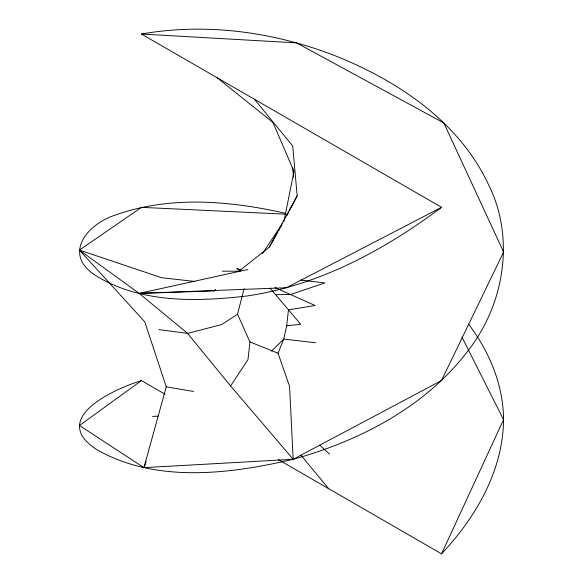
<?xml version="1.0" encoding="UTF-8"?>
<svg xmlns="http://www.w3.org/2000/svg" width="583" height="583" viewBox="0 0 583 583"><rect width="100%" height="100%" fill="white"/><g stroke="black" fill="none" stroke-linecap="round" stroke-linejoin="round"><path stroke-width="0.87" d="M244.088 288.607L237.529 314.193L249.954 341.937L247.964 359.696L230.569 385.953L293.183 459.28C359.609 440.894 424.978 407.174 467.486 351.447C504.28 304.916 515.51 238.053 488.292 184.17C459.061 122.168 398.859 81.416 336.952 56.5C275.344 32.138 207.001 22.445 141.443 34.033L441.557 207.308C383.964 250.428 318.063 285.852 246.048 296.106C195.582 301.885 139.155 303.189 94.708 274.921C62.286 253.408 88.193 223.486 115.514 215.025C169.959 195.502 230.132 200.741 285.539 213.334M165.076 394.225L141.443 380.582C114.079 389.072 48.411 418.499 96.844 449.675C155.909 483.409 229.826 474.154 293.183 459.28L289.569 386.347L278.047 353.24L283.746 339.073L286.676 325.78L288.468 309.813L270.046 288.104M283.95 221.292L294 171.446L272.924 122.43L217.233 77.794M141.443 380.582L79.456 425.495L143.914 467.653L166.272 386.82L144.773 321.831L79.397 250.085L141.516 207.351L286.195 214.201M141.443 34.033L296.543 42.88L443.838 122.977L503.603 252.031L441.484 380.531L293.183 459.28L143.914 467.653L146.195 461.729M278.346 459.623L441.557 553.85L503.544 419.673C503.406 384.926 489.254 351.447 468.492 324.039M286.836 215.732L288.906 211.76M289.729 210.171L297.162 195.866L292.717 145.969L254.363 99.227M238.119 271.824L269.324 247.119L297.162 195.866M143.914 467.653L144.803 466.087M269.324 247.119L277.748 232.253M278.63 230.686L281.29 225.993M262.335 253.671L282.442 223.551M441.557 553.85C475.655 517.507 503.129 470.751 503.544 419.673L461.933 337.091M271.489 351.083L283.746 339.073L315.534 342.76M215.426 289.795L214.005 290.924L139.162 293.387L79.397 250.085L161.557 277.69L194.802 281.487M237.529 314.193L221.766 324.542L187.573 333.374L158.795 329.599M215.542 289.948L214.005 290.924L215.666 290.188M441.557 207.308L286.457 287.725L139.162 293.387L187.573 333.374L230.569 385.953M139.162 293.387L247.855 269.492M286.676 325.78L300.719 324.294L288.468 309.813L315.126 305.521L274.957 287.55M152.637 416.495L158.066 416.08M275.927 294.663L290.553 294.502L324.957 282.93L300.762 280.11M222.356 271.19L240.167 271.168M166.272 386.82L193.549 391.463M241.034 270.009L236.822 268.654L240.058 270.301M249.954 341.937L278.047 353.24M319.717 445.091L329.657 454.157M301.003 455.272L328.637 488.656M292.659 167.503L293.555 177.356"/></g></svg>
